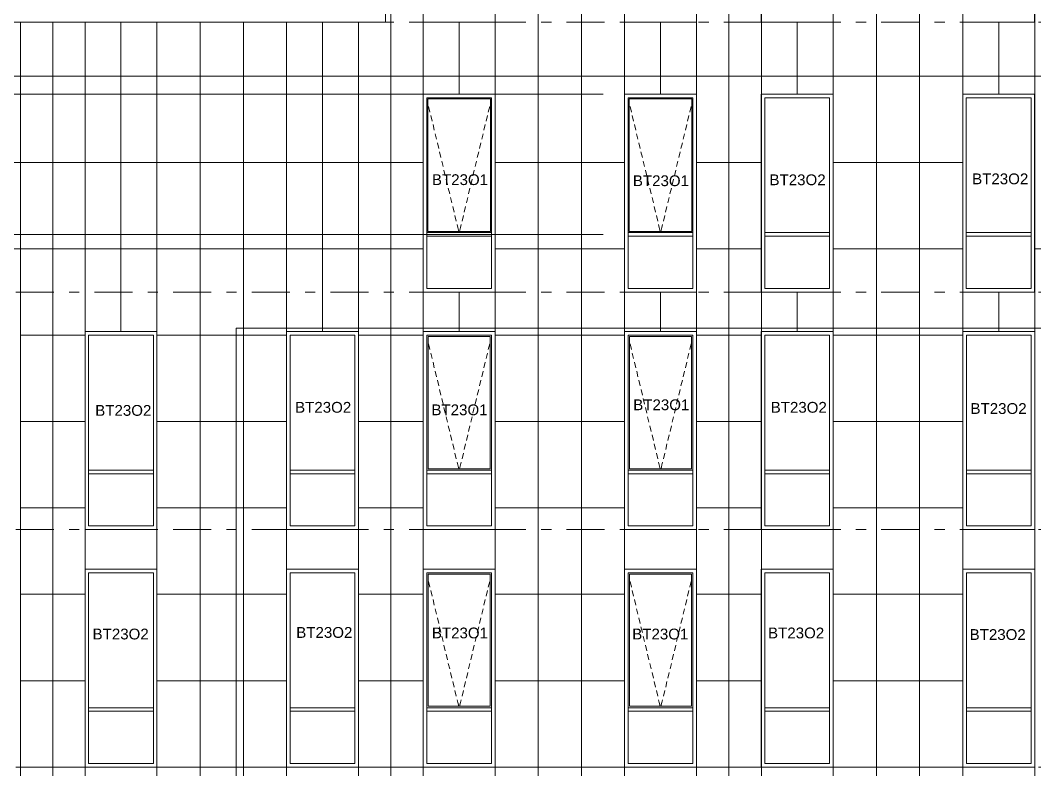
# Model space of a CAD drawing. Header units: millimetres. Extents: x 1499747 to 4341325, y -28481 to 441852.
# Drawn here: x 4182439 to 4196539, y 310617 to 321029 of the extents above; entities that cross this region are included whole.
import ezdxf
from ezdxf.xclip import XClip

# ---------------------------------------------------------------- set-up
doc = ezdxf.new("R2010")
doc.units = ezdxf.units.MM
doc.header["$MEASUREMENT"] = 0
doc.header["$XCLIPFRAME"] = 0
doc.linetypes.add('Штрих-Штриховая', pattern=[1093.611073, 529.166651, -211.666656, 141.111112, -211.666656])
for name, color, linetype, lineweight in [('2  Фасад_26_0_Ном._пера__20_Ном._пера__1', 1, 'Continuous', 18), ('2  Фасад_26_Витражные окна_Ном._пера__1_Ном._пера__7', 7, 'Continuous', 18), ('2  Фасад_26_Витражные окна_Ном._пера__20_Ном._пера__1', 1, 'Continuous', 18), ('2  Фасад_26_Витражные окна_Ном._пера__92_Ном._пера__233', 233, 'Continuous', 18), ('2  Фасад_26_Конструктив - Перекрытия_Ном._пера__1_Ном._пера__7', 7, 'Continuous', 18), ('2  Фасад_26_Конструктив - Стены Ненесущие Газоблок_Ном._пера__87_Ном._пера__251', 250, 'Continuous', 18), ('2  Фасад_26_Окна Archicad_Ном._пера__87_Ном._пера__251', 250, 'Continuous', 18), ('2  Фасад_26_Отделка керамика_Ном._пера__1_Ном._пера__7', 7, 'Continuous', 18), ('2  Фасад_26_Отделка керамика_Ном._пера__74_Ном._пера__255', 255, 'Continuous', 18), ('2  Фасад_26_Отделка керамика_Ном._пера__92_Ном._пера__233', 233, 'Continuous', 18), ('2  Фасад_26_Размер - Общий_Ном._пера__1_Ном._пера__7', 7, 'Continuous', 18), ('2  Фасад_26_Сетка кладки_Ном._пера__102_Ном._пера__9', 9, 'Continuous', 18)]:
    doc.layers.add(name, color=color, linetype=linetype, lineweight=lineweight)
doc.layers.add('Чертеж и Рисунок', color=7, linetype='Continuous')
doc.styles.add('СГЕНЕРИР_СТИЛЬ_2', font='arial.ttf')

# ---------------------------------------------------------------- blocks, each defined once
blk = doc.blocks.new('Чертеж_6_26', base_point=(1593971, 9692))
at = {"layer": '2  Фасад_26_0_Ном._пера__20_Ном._пера__1', "color": 9, "linetype": 'Штрих-Штриховая', "true_color": 0xc7c8ca}
for p, q in [((1588154, 50042), (1649362, 50042)), ((1588154, 46292), (1649362, 46292)), ((1588154, 42992), (1649362, 42992)), ((1588154, 39692), (1649362, 39692))]:
    blk.add_line(p, q, dxfattribs=at)
at = {"layer": '2  Фасад_26_Витражные окна_Ном._пера__1_Ном._пера__7', "color": 9, "linetype": 'Continuous', "true_color": 0xc7c8ca}
for p, q in [((1601472, 50042), (1601472, 50842)), ((1592571, 50042), (1600876, 50042)), ((1600876, 50042), (1600946, 50042)), ((1601472, 50042), (1601972, 50042)), ((1601972, 50042), (1602471, 50042)), ((1604271, 50042), (1604771, 50042)), ((1604771, 50042), (1605271, 50042)), ((1606171, 50042), (1606671, 50042)), ((1606671, 50042), (1607171, 50042)), ((1608971, 50042), (1609471, 50042)), ((1609471, 50042), (1609971, 50042)), ((1604271, 48692), (1604271, 49042)), ((1604321, 48692), (1604321, 48992)), ((1604771, 48992), (1604321, 48992)), ((1604336, 48977), (1605206, 48977)), ((1604336, 47132), (1604336, 48977)), ((1605221, 48992), (1604771, 48992)), ((1605206, 48977), (1605206, 47132)), ((1605221, 48692), (1605221, 48992)), ((1606171, 48692), (1606171, 49042)), ((1606221, 48692), (1606221, 48992)), ((1606671, 48992), (1606221, 48992)), ((1607121, 48992), (1606671, 48992)), ((1607121, 48692), (1607121, 48992)), ((1608971, 48692), (1608971, 49042)), ((1609021, 48692), (1609021, 48992)), ((1609471, 48992), (1609021, 48992)), ((1609921, 48992), (1609471, 48992)), ((1609921, 48692), (1609921, 48992)), ((1604271, 47292), (1604271, 48692)), ((1604321, 47292), (1604321, 48692)), ((1605221, 47292), (1605221, 48692)), ((1606171, 47292), (1606171, 48692)), ((1606221, 47292), (1606221, 48692)), ((1607121, 47292), (1607121, 48692)), ((1608971, 47292), (1608971, 48692)), ((1609021, 47292), (1609021, 48692)), ((1609921, 47292), (1609921, 48692)), ((1604271, 47092), (1604271, 47292)), ((1604321, 47117), (1604321, 47292)), ((1605221, 47117), (1605221, 47292)), ((1606171, 47092), (1606171, 47292)), ((1606221, 47117), (1606221, 47292)), ((1607121, 47117), (1607121, 47292)), ((1608971, 47092), (1608971, 47292)), ((1609021, 47117), (1609021, 47292)), ((1609921, 47117), (1609921, 47292)), ((1604321, 47117), (1604771, 47117)), ((1604321, 47092), (1604321, 47117)), ((1605206, 47132), (1604336, 47132)), ((1604771, 47117), (1605221, 47117)), ((1605221, 47092), (1605221, 47117)), ((1606221, 47117), (1606671, 47117)), ((1606221, 47092), (1606221, 47117)), ((1606671, 47117), (1607121, 47117)), ((1607121, 47092), (1607121, 47117)), ((1609021, 47117), (1609471, 47117)), ((1609021, 47092), (1609021, 47117)), ((1609471, 47117), (1609921, 47117)), ((1609921, 47092), (1609921, 47117)), ((1604271, 46292), (1604271, 47092)), ((1604321, 47067), (1604321, 47092)), ((1604321, 47067), (1604771, 47067)), ((1604321, 46342), (1604321, 47067)), ((1604771, 47067), (1605221, 47067)), ((1605221, 47067), (1605221, 47092)), ((1605221, 46342), (1605221, 47067)), ((1606171, 46292), (1606171, 47092)), ((1606221, 47067), (1606221, 47092)), ((1606221, 47067), (1606671, 47067)), ((1606221, 46342), (1606221, 47067)), ((1606671, 47067), (1607121, 47067)), ((1607121, 47067), (1607121, 47092)), ((1607121, 46342), (1607121, 47067)), ((1608971, 46292), (1608971, 47092)), ((1609021, 47067), (1609021, 47092)), ((1609021, 47067), (1609471, 47067)), ((1609021, 46342), (1609021, 47067)), ((1609471, 47067), (1609921, 47067)), ((1609921, 47067), (1609921, 47092)), ((1609921, 46342), (1609921, 47067)), ((1604271, 46292), (1604771, 46292)), ((1604321, 46342), (1604771, 46342)), ((1604771, 46342), (1605221, 46342)), ((1604771, 46292), (1605271, 46292)), ((1606171, 46292), (1606671, 46292)), ((1606221, 46342), (1606671, 46342)), ((1606671, 46342), (1607121, 46342)), ((1606671, 46292), (1607171, 46292)), ((1608971, 46292), (1609471, 46292)), ((1609021, 46342), (1609471, 46342)), ((1609471, 46342), (1609921, 46342)), ((1609471, 46292), (1609971, 46292)), ((1596821, 45392), (1596821, 45692)), ((1596821, 45692), (1597271, 45692)), ((1597271, 45692), (1597721, 45692)), ((1597721, 45392), (1597721, 45692)), ((1597771, 45392), (1597771, 45742)), ((1599621, 45392), (1599621, 45692)), ((1599621, 45692), (1600071, 45692)), ((1600071, 45692), (1600521, 45692)), ((1600521, 45392), (1600521, 45692)), ((1600571, 45392), (1600571, 45742)), ((1601521, 45392), (1601521, 45692)), ((1601521, 45692), (1601971, 45692)), ((1601971, 45692), (1602421, 45692)), ((1602421, 45392), (1602421, 45692)), ((1602471, 45392), (1602471, 45742)), ((1604321, 45392), (1604321, 45692)), ((1604321, 45692), (1604771, 45692)), ((1604771, 45692), (1605221, 45692)), ((1605221, 45392), (1605221, 45692)), ((1606221, 45392), (1606221, 45692)), ((1606221, 45692), (1606671, 45692)), ((1606671, 45692), (1607121, 45692)), ((1607121, 45392), (1607121, 45692)), ((1607171, 45392), (1607171, 45742)), ((1609022, 45392), (1609022, 45692)), ((1609022, 45692), (1609472, 45692)), ((1609472, 45692), (1609922, 45692)), ((1609922, 45392), (1609922, 45692)), ((1609972, 45392), (1609972, 45742)), ((1601541, 45672), (1601541, 43837)), ((1602401, 45672), (1601541, 45672)), ((1602401, 43837), (1602401, 45672)), ((1604341, 45672), (1604341, 43837)), ((1605201, 45672), (1604341, 45672)), ((1605201, 43837), (1605201, 45672)), ((1596821, 43992), (1596821, 45392)), ((1597721, 43992), (1597721, 45392)), ((1597771, 43992), (1597771, 45392)), ((1599621, 43992), (1599621, 45392)), ((1600521, 43992), (1600521, 45392)), ((1600571, 43992), (1600571, 45392)), ((1601521, 43992), (1601521, 45392)), ((1602421, 43992), (1602421, 45392)), ((1602471, 43992), (1602471, 45392)), ((1604321, 43992), (1604321, 45392)), ((1605221, 43992), (1605221, 45392)), ((1606221, 43992), (1606221, 45392)), ((1607121, 43992), (1607121, 45392)), ((1607171, 43992), (1607171, 45392)), ((1609022, 43992), (1609022, 45392)), ((1609922, 43992), (1609922, 45392)), ((1609972, 43992), (1609972, 45392)), ((1596821, 43817), (1596821, 43992)), ((1597721, 43817), (1597721, 43992)), ((1597771, 43792), (1597771, 43992)), ((1599621, 43817), (1599621, 43992)), ((1600521, 43817), (1600521, 43992)), ((1600571, 43792), (1600571, 43992)), ((1601521, 43817), (1601521, 43992)), ((1602421, 43817), (1602421, 43992)), ((1602471, 43792), (1602471, 43992)), ((1604321, 43817), (1604321, 43992)), ((1605221, 43817), (1605221, 43992)), ((1606221, 43817), (1606221, 43992)), ((1607121, 43817), (1607121, 43992)), ((1607171, 43792), (1607171, 43992)), ((1609022, 43817), (1609022, 43992)), ((1609922, 43817), (1609922, 43992)), ((1609972, 43792), (1609972, 43992)), ((1596821, 43792), (1596821, 43817)), ((1597271, 43817), (1596821, 43817)), ((1596821, 43767), (1596821, 43792)), ((1596821, 43042), (1596821, 43767)), ((1597271, 43767), (1596821, 43767)), ((1597721, 43817), (1597271, 43817)), ((1597721, 43767), (1597271, 43767)), ((1597721, 43792), (1597721, 43817)), ((1597721, 43767), (1597721, 43792)), ((1597721, 43042), (1597721, 43767)), ((1597771, 42992), (1597771, 43792)), ((1599621, 43792), (1599621, 43817)), ((1600071, 43817), (1599621, 43817)), ((1599621, 43767), (1599621, 43792)), ((1599621, 43042), (1599621, 43767)), ((1600071, 43767), (1599621, 43767)), ((1600521, 43817), (1600071, 43817)), ((1600521, 43767), (1600071, 43767)), ((1600521, 43792), (1600521, 43817)), ((1600521, 43767), (1600521, 43792)), ((1600521, 43042), (1600521, 43767)), ((1600571, 42992), (1600571, 43792)), ((1601521, 43792), (1601521, 43817)), ((1601971, 43817), (1601521, 43817)), ((1601521, 43767), (1601521, 43792)), ((1601521, 43042), (1601521, 43767)), ((1601971, 43767), (1601521, 43767)), ((1601541, 43837), (1602401, 43837)), ((1602421, 43817), (1601971, 43817)), ((1602421, 43767), (1601971, 43767)), ((1602421, 43792), (1602421, 43817)), ((1602421, 43767), (1602421, 43792)), ((1602421, 43042), (1602421, 43767)), ((1602471, 42992), (1602471, 43792)), ((1604321, 43792), (1604321, 43817)), ((1604771, 43817), (1604321, 43817)), ((1604321, 43767), (1604321, 43792)), ((1604321, 43042), (1604321, 43767)), ((1604771, 43767), (1604321, 43767)), ((1604341, 43837), (1605201, 43837)), ((1605221, 43817), (1604771, 43817)), ((1605221, 43767), (1604771, 43767)), ((1605221, 43792), (1605221, 43817)), ((1605221, 43767), (1605221, 43792)), ((1605221, 43042), (1605221, 43767)), ((1606221, 43792), (1606221, 43817)), ((1606671, 43817), (1606221, 43817)), ((1606221, 43767), (1606221, 43792)), ((1606221, 43042), (1606221, 43767)), ((1606671, 43767), (1606221, 43767)), ((1607121, 43817), (1606671, 43817)), ((1607121, 43767), (1606671, 43767)), ((1607121, 43792), (1607121, 43817)), ((1607121, 43767), (1607121, 43792)), ((1607121, 43042), (1607121, 43767)), ((1607171, 42992), (1607171, 43792)), ((1609022, 43792), (1609022, 43817)), ((1609472, 43817), (1609022, 43817)), ((1609022, 43767), (1609022, 43792)), ((1609022, 43042), (1609022, 43767)), ((1609472, 43767), (1609022, 43767)), ((1609922, 43817), (1609472, 43817)), ((1609922, 43767), (1609472, 43767)), ((1609922, 43792), (1609922, 43817)), ((1609922, 43767), (1609922, 43792)), ((1609922, 43042), (1609922, 43767)), ((1609972, 42992), (1609972, 43792)), ((1597271, 43042), (1596821, 43042)), ((1597721, 43042), (1597271, 43042)), ((1600071, 43042), (1599621, 43042)), ((1600521, 43042), (1600071, 43042)), ((1601971, 43042), (1601521, 43042)), ((1602421, 43042), (1601971, 43042)), ((1604771, 43042), (1604321, 43042)), ((1605221, 43042), (1604771, 43042)), ((1606671, 43042), (1606221, 43042)), ((1607121, 43042), (1606671, 43042)), ((1609472, 43042), (1609022, 43042)), ((1609922, 43042), (1609472, 43042)), ((1597271, 42992), (1596771, 42992)), ((1597771, 42992), (1597271, 42992)), ((1596821, 42092), (1596821, 42392)), ((1596821, 42392), (1597271, 42392)), ((1597271, 42392), (1597721, 42392)), ((1597721, 42092), (1597721, 42392)), ((1597771, 42092), (1597771, 42442)), ((1599621, 42092), (1599621, 42392)), ((1599621, 42392), (1600071, 42392)), ((1600071, 42392), (1600521, 42392)), ((1600521, 42092), (1600521, 42392)), ((1600571, 42092), (1600571, 42442)), ((1601521, 42092), (1601521, 42392)), ((1601521, 42392), (1601971, 42392)), ((1601541, 42372), (1601541, 40537)), ((1602401, 42372), (1601541, 42372)), ((1601971, 42392), (1602421, 42392)), ((1602401, 40537), (1602401, 42372)), ((1602421, 42092), (1602421, 42392)), ((1602471, 42092), (1602471, 42442)), ((1604272, 42442), (1604272, 42442)), ((1604321, 42092), (1604321, 42392)), ((1604321, 42392), (1604771, 42392)), ((1604341, 42372), (1604341, 40537)), ((1605201, 42372), (1604341, 42372)), ((1604771, 42392), (1605221, 42392)), ((1605201, 40537), (1605201, 42372)), ((1605221, 42092), (1605221, 42392)), ((1605271, 42092), (1605271, 42442)), ((1606221, 42092), (1606221, 42392)), ((1606221, 42392), (1606671, 42392)), ((1606671, 42392), (1607121, 42392)), ((1607121, 42092), (1607121, 42392)), ((1607171, 42092), (1607171, 42442)), ((1609022, 42092), (1609022, 42392)), ((1609022, 42392), (1609472, 42392)), ((1609472, 42392), (1609922, 42392)), ((1609922, 42092), (1609922, 42392)), ((1609972, 42092), (1609972, 42442)), ((1596821, 40692), (1596821, 42092)), ((1597721, 40692), (1597721, 42092)), ((1597771, 40692), (1597771, 42092)), ((1599621, 40692), (1599621, 42092)), ((1600521, 40692), (1600521, 42092)), ((1600571, 40692), (1600571, 42092)), ((1601521, 40692), (1601521, 42092)), ((1602421, 40692), (1602421, 42092)), ((1602471, 40692), (1602471, 42092)), ((1604321, 40692), (1604321, 42092)), ((1605221, 40692), (1605221, 42092)), ((1605271, 40692), (1605271, 42092)), ((1606221, 40692), (1606221, 42092)), ((1607121, 40692), (1607121, 42092)), ((1607171, 40692), (1607171, 42092)), ((1609022, 40692), (1609022, 42092)), ((1609922, 40692), (1609922, 42092)), ((1609972, 40692), (1609972, 42092)), ((1596821, 40517), (1596821, 40692)), ((1597721, 40517), (1597721, 40692)), ((1597771, 40492), (1597771, 40692)), ((1599621, 40517), (1599621, 40692)), ((1600521, 40517), (1600521, 40692)), ((1600571, 40492), (1600571, 40692)), ((1601521, 40517), (1601521, 40692)), ((1602421, 40517), (1602421, 40692)), ((1602471, 40492), (1602471, 40692)), ((1604321, 40517), (1604321, 40692)), ((1605221, 40517), (1605221, 40692)), ((1605271, 40492), (1605271, 40692)), ((1606221, 40517), (1606221, 40692)), ((1607121, 40517), (1607121, 40692)), ((1607171, 40492), (1607171, 40692)), ((1609022, 40517), (1609022, 40692)), ((1609922, 40517), (1609922, 40692)), ((1609972, 40492), (1609972, 40692)), ((1596821, 40492), (1596821, 40517)), ((1597271, 40517), (1596821, 40517)), ((1596821, 40467), (1596821, 40492)), ((1597721, 40517), (1597271, 40517)), ((1597721, 40492), (1597721, 40517)), ((1597721, 40467), (1597721, 40492)), ((1597771, 39692), (1597771, 40492)), ((1599621, 40492), (1599621, 40517)), ((1600071, 40517), (1599621, 40517)), ((1599621, 40467), (1599621, 40492)), ((1600521, 40517), (1600071, 40517)), ((1600521, 40492), (1600521, 40517)), ((1600521, 40467), (1600521, 40492)), ((1600571, 39692), (1600571, 40492)), ((1601521, 40492), (1601521, 40517)), ((1601971, 40517), (1601521, 40517)), ((1601521, 40467), (1601521, 40492)), ((1601541, 40537), (1602401, 40537)), ((1602421, 40517), (1601971, 40517)), ((1602421, 40492), (1602421, 40517)), ((1602421, 40467), (1602421, 40492)), ((1602471, 39692), (1602471, 40492)), ((1604321, 40492), (1604321, 40517)), ((1604771, 40517), (1604321, 40517)), ((1604321, 40467), (1604321, 40492)), ((1604341, 40537), (1605201, 40537)), ((1605221, 40517), (1604771, 40517)), ((1605221, 40492), (1605221, 40517)), ((1605221, 40467), (1605221, 40492)), ((1605271, 39692), (1605271, 40492)), ((1606221, 40492), (1606221, 40517)), ((1606671, 40517), (1606221, 40517)), ((1606221, 40467), (1606221, 40492)), ((1607121, 40517), (1606671, 40517)), ((1607121, 40492), (1607121, 40517)), ((1607121, 40467), (1607121, 40492)), ((1607171, 39692), (1607171, 40492)), ((1609022, 40492), (1609022, 40517)), ((1609472, 40517), (1609022, 40517)), ((1609022, 40467), (1609022, 40492)), ((1609922, 40517), (1609472, 40517)), ((1609922, 40492), (1609922, 40517)), ((1609922, 40467), (1609922, 40492)), ((1609972, 39692), (1609972, 40492)), ((1596821, 39742), (1596821, 40467)), ((1597271, 40467), (1596821, 40467)), ((1597721, 40467), (1597271, 40467)), ((1597721, 39742), (1597721, 40467)), ((1599621, 39742), (1599621, 40467)), ((1600071, 40467), (1599621, 40467)), ((1600521, 40467), (1600071, 40467)), ((1600521, 39742), (1600521, 40467)), ((1601521, 39742), (1601521, 40467)), ((1601971, 40467), (1601521, 40467)), ((1602421, 40467), (1601971, 40467)), ((1602421, 39742), (1602421, 40467)), ((1604321, 39742), (1604321, 40467)), ((1604771, 40467), (1604321, 40467)), ((1605221, 40467), (1604771, 40467)), ((1605221, 39742), (1605221, 40467)), ((1606221, 39742), (1606221, 40467)), ((1606671, 40467), (1606221, 40467)), ((1607121, 40467), (1606671, 40467)), ((1607121, 39742), (1607121, 40467)), ((1609022, 39742), (1609022, 40467)), ((1609472, 40467), (1609022, 40467)), ((1609922, 40467), (1609472, 40467)), ((1609922, 39742), (1609922, 40467)), ((1597271, 39692), (1596771, 39692)), ((1597271, 39742), (1596821, 39742)), ((1597721, 39742), (1597271, 39742)), ((1597771, 39692), (1597271, 39692)), ((1600071, 39742), (1599621, 39742)), ((1600521, 39742), (1600071, 39742)), ((1601971, 39742), (1601521, 39742)), ((1602421, 39742), (1601971, 39742)), ((1604771, 39742), (1604321, 39742)), ((1605221, 39742), (1604771, 39742)), ((1606671, 39742), (1606221, 39742)), ((1607121, 39742), (1606671, 39742)), ((1609472, 39742), (1609022, 39742)), ((1609922, 39742), (1609472, 39742))]:
    blk.add_line(p, q, dxfattribs=at)
at = {"layer": '2  Фасад_26_Витражные окна_Ном._пера__92_Ном._пера__233', "color": 9, "linetype": 'Continuous', "true_color": 0xc7c8ca}
for p, q in [((1604321, 48976), (1604335, 48919)), ((1605221, 48976), (1605207, 48919)), ((1604347, 48871), (1604366, 48793)), ((1605196, 48871), (1605177, 48793)), ((1604377, 48744), (1604396, 48666)), ((1605165, 48744), (1605146, 48666)), ((1604408, 48618), (1604427, 48540)), ((1605135, 48618), (1605116, 48540)), ((1604438, 48491), (1604457, 48414)), ((1604469, 48365), (1604488, 48287)), ((1605074, 48365), (1605055, 48287)), ((1605104, 48491), (1605085, 48414)), ((1604499, 48239), (1604518, 48161)), ((1605043, 48239), (1605024, 48161)), ((1604530, 48112), (1604549, 48035)), ((1605013, 48112), (1604994, 48035)), ((1604560, 47986), (1604579, 47908)), ((1604982, 47986), (1604963, 47908)), ((1604591, 47860), (1604610, 47782)), ((1604952, 47860), (1604933, 47782)), ((1604621, 47733), (1604640, 47655)), ((1604921, 47733), (1604902, 47655)), ((1604652, 47607), (1604671, 47529)), ((1604891, 47607), (1604872, 47529)), ((1604682, 47481), (1604701, 47403)), ((1604860, 47481), (1604841, 47403)), ((1604713, 47354), (1604732, 47276)), ((1604830, 47354), (1604811, 47276)), ((1604743, 47228), (1604752, 47190)), ((1604752, 47190), (1604766, 47132)), ((1604766, 47132), (1604770, 47117)), ((1604776, 47132), (1604772, 47117)), ((1604790, 47190), (1604776, 47132)), ((1604799, 47228), (1604790, 47190)), ((1601547, 45571), (1601565, 45493)), ((1602396, 45571), (1602377, 45493)), ((1604347, 45571), (1604366, 45493)), ((1605196, 45571), (1605177, 45493)), ((1601577, 45444), (1601596, 45366)), ((1602365, 45444), (1602346, 45366)), ((1604378, 45444), (1604396, 45366)), ((1605165, 45444), (1605147, 45366)), ((1601608, 45318), (1601626, 45240)), ((1602335, 45318), (1602316, 45240)), ((1604408, 45318), (1604427, 45240)), ((1605135, 45318), (1605116, 45240)), ((1601638, 45191), (1601657, 45114)), ((1602304, 45191), (1602285, 45114)), ((1604439, 45191), (1604457, 45114)), ((1605104, 45191), (1605086, 45114)), ((1601669, 45065), (1601687, 44987)), ((1602274, 45065), (1602255, 44987)), ((1604469, 45065), (1604488, 44987)), ((1605074, 45065), (1605055, 44987)), ((1601699, 44939), (1601718, 44861)), ((1602243, 44939), (1602224, 44861)), ((1604500, 44939), (1604518, 44861)), ((1605043, 44939), (1605025, 44861)), ((1601730, 44812), (1601748, 44735)), ((1602213, 44812), (1602194, 44735)), ((1604530, 44812), (1604549, 44735)), ((1605013, 44812), (1604994, 44735)), ((1601760, 44686), (1601779, 44608)), ((1601791, 44560), (1601809, 44482)), ((1602152, 44560), (1602133, 44482)), ((1602182, 44686), (1602163, 44608)), ((1604561, 44686), (1604579, 44608)), ((1604591, 44560), (1604610, 44482)), ((1604952, 44560), (1604933, 44482)), ((1604982, 44686), (1604964, 44608)), ((1601821, 44433), (1601840, 44355)), ((1602121, 44433), (1602102, 44355)), ((1604622, 44433), (1604640, 44355)), ((1604921, 44433), (1604903, 44355)), ((1601852, 44307), (1601870, 44229)), ((1602091, 44307), (1602072, 44229)), ((1604652, 44307), (1604671, 44229)), ((1604891, 44307), (1604872, 44229)), ((1601882, 44181), (1601901, 44103)), ((1602060, 44181), (1602041, 44103)), ((1604683, 44181), (1604701, 44103)), ((1604860, 44181), (1604842, 44103)), ((1601913, 44054), (1601931, 43976)), ((1602030, 44054), (1602011, 43976)), ((1604713, 44054), (1604732, 43976)), ((1604830, 44054), (1604811, 43976)), ((1601943, 43928), (1601952, 43890)), ((1601952, 43890), (1601965, 43837)), ((1601990, 43890), (1601977, 43837)), ((1601999, 43928), (1601990, 43890)), ((1604744, 43928), (1604753, 43890)), ((1604753, 43890), (1604765, 43837)), ((1604790, 43890), (1604778, 43837)), ((1604799, 43928), (1604790, 43890)), ((1601547, 42271), (1601565, 42193)), ((1602396, 42271), (1602377, 42193)), ((1604347, 42271), (1604366, 42193)), ((1605196, 42271), (1605177, 42193)), ((1601577, 42144), (1601596, 42066)), ((1602365, 42144), (1602346, 42066)), ((1604377, 42144), (1604396, 42066)), ((1605165, 42144), (1605147, 42066)), ((1601608, 42018), (1601626, 41940)), ((1601638, 41891), (1601657, 41814)), ((1602304, 41891), (1602285, 41814)), ((1602335, 42018), (1602316, 41940)), ((1604408, 42018), (1604427, 41940)), ((1604438, 41891), (1604457, 41814)), ((1605104, 41891), (1605086, 41814)), ((1605135, 42018), (1605116, 41940)), ((1601669, 41765), (1601687, 41687)), ((1602274, 41765), (1602255, 41687)), ((1604469, 41765), (1604488, 41687)), ((1605074, 41765), (1605055, 41687)), ((1601699, 41639), (1601718, 41561)), ((1602243, 41639), (1602224, 41561)), ((1604499, 41639), (1604518, 41561)), ((1605043, 41639), (1605025, 41561)), ((1601730, 41512), (1601748, 41435)), ((1602213, 41512), (1602194, 41435)), ((1604530, 41512), (1604549, 41435)), ((1605013, 41512), (1604994, 41435)), ((1601760, 41386), (1601779, 41308)), ((1602182, 41386), (1602163, 41308)), ((1604560, 41386), (1604579, 41308)), ((1604982, 41386), (1604964, 41308)), ((1601791, 41260), (1601809, 41182)), ((1602152, 41260), (1602133, 41182)), ((1604591, 41260), (1604610, 41182)), ((1604952, 41260), (1604933, 41182)), ((1601821, 41133), (1601840, 41055)), ((1602121, 41133), (1602102, 41055)), ((1604621, 41133), (1604640, 41055)), ((1604921, 41133), (1604903, 41055)), ((1601852, 41007), (1601870, 40929)), ((1602091, 41007), (1602072, 40929)), ((1604652, 41007), (1604671, 40929)), ((1604891, 41007), (1604872, 40929)), ((1601882, 40881), (1601901, 40803)), ((1601913, 40754), (1601931, 40676)), ((1602030, 40754), (1602011, 40676)), ((1602060, 40881), (1602041, 40803)), ((1604682, 40881), (1604701, 40803)), ((1604713, 40754), (1604732, 40676)), ((1604830, 40754), (1604811, 40676)), ((1604860, 40881), (1604842, 40803)), ((1601943, 40628), (1601952, 40590)), ((1601999, 40628), (1601990, 40590)), ((1604743, 40628), (1604753, 40590)), ((1604799, 40628), (1604790, 40590)), ((1601952, 40590), (1601965, 40537)), ((1601990, 40590), (1601977, 40537)), ((1604753, 40590), (1604765, 40537)), ((1604790, 40590), (1604777, 40537))]:
    blk.add_line(p, q, dxfattribs=at)
at = {"layer": '2  Фасад_26_Конструктив - Перекрытия_Ном._пера__1_Ном._пера__7', "linetype": 'Continuous'}
blk.add_line((1601471, 50042), (1601472, 50042), dxfattribs=at)
at = {"layer": '2  Фасад_26_Конструктив - Стены Ненесущие Газоблок_Ном._пера__87_Ном._пера__251', "color": 9, "linetype": 'Continuous', "true_color": 0xc7c8ca}
for p, q in [((1601471, 46292), (1601471, 46292)), ((1604271, 46292), (1604271, 46292)), ((1606171, 46292), (1606171, 46292)), ((1608971, 46292), (1608971, 46292)), ((1598872, 42992), (1598871, 42992)), ((1598872, 42832), (1598871, 42832)), ((1598872, 39692), (1598871, 39692))]:
    blk.add_line(p, q, dxfattribs=at)
at = {"layer": '2  Фасад_26_Окна Archicad_Ном._пера__87_Ном._пера__251', "color": 9, "linetype": 'Continuous', "true_color": 0xc7c8ca}
for p, q in [((1601471, 47142), (1601471, 47142)), ((1604271, 47142), (1604271, 47142)), ((1606171, 47142), (1606171, 47142)), ((1608971, 47142), (1608971, 47142)), ((1604272, 42492), (1604272, 42492))]:
    blk.add_line(p, q, dxfattribs=at)
at = {"layer": '2  Фасад_26_Отделка керамика_Ном._пера__1_Ном._пера__7', "color": 9, "linetype": 'Continuous', "true_color": 0xc7c8ca}
for p, q in [((1600946, 53192), (1600946, 50042)), ((1601471, 50042), (1601471, 52792)), ((1602471, 52792), (1602471, 50042)), ((1604271, 50042), (1604271, 52792)), ((1605271, 52792), (1605271, 50042)), ((1606171, 50042), (1606171, 52792)), ((1607171, 52792), (1607171, 50042)), ((1608971, 50042), (1608971, 52792)), ((1609971, 52792), (1609971, 50042)), ((1600946, 50042), (1592421, 50042)), ((1602471, 50042), (1601471, 50042)), ((1605271, 50042), (1604271, 50042)), ((1607171, 50042), (1606171, 50042)), ((1609971, 50042), (1608971, 50042)), ((1601471, 48692), (1601471, 49042)), ((1601971, 49042), (1601471, 49042)), ((1601471, 46292), (1601471, 49042)), ((1601471, 49042), (1601471, 49042)), ((1601521, 48692), (1601521, 48992)), ((1601971, 48992), (1601521, 48992)), ((1601536, 48977), (1602406, 48977)), ((1601536, 47132), (1601536, 48977)), ((1602471, 49042), (1601971, 49042)), ((1602421, 48992), (1601971, 48992)), ((1602406, 48977), (1602406, 47132)), ((1602421, 48692), (1602421, 48992)), ((1602471, 48692), (1602471, 49042)), ((1604271, 46292), (1604271, 49042)), ((1604271, 49042), (1605271, 49042)), ((1605271, 49042), (1605271, 46292)), ((1606171, 46292), (1606171, 49042)), ((1606171, 49042), (1607171, 49042)), ((1607171, 49042), (1607171, 46292)), ((1608971, 46292), (1608971, 49042)), ((1608971, 49042), (1609971, 49042)), ((1609971, 49042), (1609971, 46292)), ((1601471, 47292), (1601471, 48692)), ((1601521, 47292), (1601521, 48692)), ((1602421, 47292), (1602421, 48692)), ((1602471, 47292), (1602471, 48692)), ((1601471, 47092), (1601471, 47292)), ((1601521, 47117), (1601521, 47292)), ((1602421, 47117), (1602421, 47292)), ((1602471, 47092), (1602471, 47292)), ((1601521, 47117), (1601971, 47117)), ((1601521, 47092), (1601521, 47117)), ((1602406, 47132), (1601536, 47132)), ((1601971, 47117), (1602421, 47117)), ((1602421, 47092), (1602421, 47117)), ((1601471, 46292), (1601471, 47092)), ((1601521, 47067), (1601521, 47092)), ((1601521, 47067), (1601971, 47067)), ((1601521, 46342), (1601521, 47067)), ((1601971, 47067), (1602421, 47067)), ((1602421, 47067), (1602421, 47092)), ((1602421, 46342), (1602421, 47067)), ((1602471, 46292), (1602471, 47092)), ((1601471, 46292), (1601971, 46292)), ((1602471, 46292), (1601471, 46292)), ((1601521, 46342), (1601971, 46342)), ((1601971, 46342), (1602421, 46342)), ((1601971, 46292), (1602471, 46292)), ((1605271, 46292), (1604271, 46292)), ((1607171, 46292), (1606171, 46292)), ((1609971, 46292), (1608971, 46292)), ((1596771, 42992), (1596771, 45742)), ((1596771, 45742), (1597771, 45742)), ((1597771, 45742), (1597771, 42992)), ((1598871, 19392), (1598871, 45792)), ((1598871, 45792), (1612371, 45792)), ((1598872, 45792), (1598872, 19392)), ((1599572, 45742), (1600572, 45742)), ((1599572, 42992), (1599572, 45742)), ((1600572, 45742), (1600572, 42992)), ((1601471, 42992), (1601471, 45742)), ((1601471, 45742), (1602471, 45742)), ((1602471, 45742), (1602471, 42992)), ((1604271, 42992), (1604271, 45742)), ((1604271, 45742), (1605271, 45742)), ((1605271, 45742), (1605271, 42992)), ((1606171, 42992), (1606171, 45742)), ((1606171, 45742), (1607171, 45742)), ((1607171, 45742), (1607171, 42992)), ((1608972, 42992), (1608972, 45742)), ((1608972, 45742), (1609972, 45742)), ((1609972, 45742), (1609972, 42992)), ((1597771, 42992), (1596771, 42992)), ((1600572, 42992), (1599572, 42992)), ((1602471, 42992), (1601471, 42992)), ((1605271, 42992), (1604271, 42992)), ((1607171, 42992), (1606171, 42992)), ((1609972, 42992), (1608972, 42992)), ((1596771, 39692), (1596771, 42442)), ((1596771, 42442), (1597771, 42442)), ((1597771, 42442), (1597771, 39692)), ((1599572, 39692), (1599572, 42442)), ((1599572, 42442), (1600572, 42442)), ((1600572, 42442), (1600572, 39692)), ((1601471, 39692), (1601471, 42442)), ((1601471, 42442), (1602471, 42442)), ((1602471, 42442), (1602471, 39692)), ((1604272, 39692), (1604272, 42442)), ((1604272, 42442), (1605272, 42442)), ((1605272, 42442), (1605272, 39692)), ((1606171, 39692), (1606171, 42442)), ((1606171, 42442), (1607171, 42442)), ((1607171, 42442), (1607171, 39692)), ((1608972, 39692), (1608972, 42442)), ((1608972, 42442), (1609972, 42442)), ((1609972, 42442), (1609972, 39692)), ((1597771, 39692), (1596771, 39692)), ((1600572, 39692), (1599572, 39692)), ((1602471, 39692), (1601471, 39692)), ((1605272, 39692), (1604272, 39692)), ((1607171, 39692), (1606171, 39692)), ((1609972, 39692), (1608972, 39692))]:
    blk.add_line(p, q, dxfattribs=at)
at = {"layer": '2  Фасад_26_Отделка керамика_Ном._пера__74_Ном._пера__255', "color": 9, "linetype": 'Continuous', "true_color": 0xc7c8ca}
for q in [(1600954, 53192), (1600946, 53192)]:
    blk.add_line((1600946, 50042), q, dxfattribs=at)
at = {"layer": '2  Фасад_26_Отделка керамика_Ном._пера__92_Ном._пера__233', "color": 9, "linetype": 'Continuous', "true_color": 0xc7c8ca}
for p, q in [((1601521, 48976), (1601535, 48919)), ((1602421, 48976), (1602407, 48919)), ((1601547, 48871), (1601565, 48793)), ((1602396, 48871), (1602377, 48793)), ((1601577, 48744), (1601596, 48666)), ((1602365, 48744), (1602346, 48666)), ((1601608, 48618), (1601626, 48540)), ((1602335, 48618), (1602316, 48540)), ((1601638, 48491), (1601657, 48414)), ((1601669, 48365), (1601687, 48287)), ((1602274, 48365), (1602255, 48287)), ((1602304, 48491), (1602285, 48414)), ((1601699, 48239), (1601718, 48161)), ((1602243, 48239), (1602224, 48161)), ((1601730, 48112), (1601748, 48035)), ((1602213, 48112), (1602194, 48035)), ((1601760, 47986), (1601779, 47908)), ((1602182, 47986), (1602163, 47908)), ((1601791, 47860), (1601809, 47782)), ((1602152, 47860), (1602133, 47782)), ((1601821, 47733), (1601840, 47655)), ((1602121, 47733), (1602102, 47655)), ((1601852, 47607), (1601870, 47529)), ((1602091, 47607), (1602072, 47529)), ((1601882, 47481), (1601901, 47403)), ((1602060, 47481), (1602041, 47403)), ((1601913, 47354), (1601931, 47276)), ((1602030, 47354), (1602011, 47276)), ((1601943, 47228), (1601952, 47190)), ((1601952, 47190), (1601966, 47132)), ((1601966, 47132), (1601970, 47117)), ((1601976, 47132), (1601972, 47117)), ((1601990, 47190), (1601976, 47132)), ((1601999, 47228), (1601990, 47190))]:
    blk.add_line(p, q, dxfattribs=at)
at = {"layer": '2  Фасад_26_Размер - Общий_Ном._пера__1_Ном._пера__7', "color": 9, "linetype": 'Continuous', "true_color": 0xc7c8ca}
for p, q in [((1588382, 49042), (1603971, 49042)), ((1603971, 49042), (1590041, 49042)), ((1603971, 49042), (1590041, 49042)), ((1588382, 47092), (1603971, 47092)), ((1603971, 47092), (1590041, 47092)), ((1603971, 47092), (1590041, 47092))]:
    blk.add_line(p, q, dxfattribs=at)
at = {"layer": '2  Фасад_26_Сетка кладки_Ном._пера__102_Ном._пера__9', "color": 9, "linetype": 'Continuous', "true_color": 0xc7c8ca, "flags": 128}
for points in [[(1601022, 53192), (1601022, 9692)], [(1601472, 53192), (1601472, 9692)], [(1602472, 53192), (1602472, 9692)], [(1603072, 53192), (1603072, 9692)], [(1603672, 53192), (1603672, 9692)], [(1604272, 53192), (1604272, 9692)], [(1604272, 53192), (1604272, 9692)], [(1605272, 53192), (1605272, 9692)], [(1605721, 53192), (1605721, 9692)], [(1606172, 53192), (1606172, 9692)], [(1607172, 53192), (1607172, 9692)], [(1607772, 53192), (1607772, 9692)], [(1608372, 53192), (1608372, 9692)], [(1608972, 53192), (1608972, 9692)], [(1609972, 53192), (1609972, 9692)], [(1595872, 50042), (1595872, 9692)], [(1596322, 50042), (1596322, 9692)], [(1596772, 50042), (1596772, 9692)], [(1597271, 45742), (1597271, 50042)], [(1597771, 50042), (1597771, 9692)], [(1598372, 50042), (1598372, 9692)], [(1598972, 50042), (1598972, 9692)], [(1599572, 50042), (1599572, 9692)], [(1600071, 45742), (1600071, 50042)], [(1600572, 50042), (1600572, 9692)], [(1601971, 49042), (1601971, 50042)], [(1604772, 50042), (1604772, 49042)], [(1606671, 50042), (1606671, 49042)], [(1609472, 50042), (1609472, 49042)], [(1621771, 49292), (1592421, 49292)], [(1592421, 48092), (1601472, 48092)], [(1602471, 48092), (1604272, 48092)], [(1605272, 48092), (1606172, 48092)], [(1607172, 48092), (1608972, 48092)], [(1592421, 46892), (1601472, 46892)], [(1602471, 46892), (1604272, 46892)], [(1605271, 46892), (1606172, 46892)], [(1607171, 46892), (1608972, 46892)], [(1609971, 46892), (1610872, 46892)], [(1601971, 45742), (1601971, 46292)], [(1604772, 46292), (1604772, 45742)], [(1606671, 46292), (1606671, 45742)], [(1609472, 46292), (1609472, 45742)], [(1595872, 45692), (1596772, 45692)], [(1597771, 45692), (1599572, 45692)], [(1600572, 45692), (1601472, 45692)], [(1602472, 45692), (1604272, 45692)], [(1605272, 45692), (1606172, 45692)], [(1607172, 45692), (1608972, 45692)], [(1595872, 44492), (1596772, 44492)], [(1597771, 44492), (1599572, 44492)], [(1600572, 44492), (1601472, 44492)], [(1602472, 44492), (1604272, 44492)], [(1605272, 44492), (1606172, 44492)], [(1607172, 44492), (1608972, 44492)], [(1595872, 43292), (1596772, 43292)], [(1597771, 43292), (1599572, 43292)], [(1600572, 43292), (1601472, 43292)], [(1602472, 43292), (1604272, 43292)], [(1605272, 43292), (1606172, 43292)], [(1607172, 43292), (1608972, 43292)], [(1595872, 42092), (1596772, 42092)], [(1597771, 42092), (1599572, 42092)], [(1600572, 42092), (1601472, 42092)], [(1602472, 42092), (1604272, 42092)], [(1605272, 42092), (1606172, 42092)], [(1607172, 42092), (1608972, 42092)], [(1595872, 40892), (1596772, 40892)], [(1597771, 40892), (1599572, 40892)], [(1600572, 40892), (1601472, 40892)], [(1602472, 40892), (1604272, 40892)], [(1605272, 40892), (1606172, 40892)], [(1607172, 40892), (1608972, 40892)], [(1595872, 39692), (1596772, 39692)], [(1597771, 39692), (1599572, 39692)], [(1600572, 39692), (1601472, 39692)], [(1602472, 39692), (1604272, 39692)], [(1605272, 39692), (1606172, 39692)], [(1607172, 39692), (1608972, 39692)]]:
    blk.add_lwpolyline(points, dxfattribs=at)
at = {"layer": '2  Фасад_26_Витражные окна_Ном._пера__20_Ном._пера__1', "color": 9, "linetype": 'Continuous', "true_color": 0xc7c8ca, "char_height": 150, "attachment_point": 4, "style": 'СГЕНЕРИР_СТИЛЬ_2'}
for s, insert in [('\\A1;{\\pql;\\fArial|b0|i0|c204|p0;\\W1.000000;ВТ23О1}', (1601593, 47852)), ('\\A1;{\\pql;\\fArial|b0|i0|c204|p0;\\W1.000000;ВТ23О1}', (1604386, 47837)), ('\\A1;{\\pql;\\fArial|b0|i0|c204|p0;\\W1.000000;ВТ23О2}', (1606285, 47850)), ('\\A1;{\\pql;\\fArial|b0|i0|c204|p0;\\W1.000000;ВТ23О2}', (1609102, 47863)), ('\\A1;{\\pql;\\fArial|b0|i0|c204|p0;\\W1.000000;ВТ23О2}', (1596913, 44646)), ('\\A1;{\\pql;\\fArial|b0|i0|c204|p0;\\W1.000000;ВТ23О2}', (1599691, 44689)), ('\\A1;{\\pql;\\fArial|b0|i0|c204|p0;\\W1.000000;ВТ23О1}', (1601586, 44654)), ('\\A1;{\\pql;\\fArial|b0|i0|c204|p0;\\W1.000000;ВТ23О1}', (1604391, 44724)), ('\\A1;{\\pql;\\fArial|b0|i0|c204|p0;\\W1.000000;ВТ23О2}', (1606302, 44689)), ('\\A1;{\\pql;\\fArial|b0|i0|c204|p0;\\W1.000000;ВТ23О2}', (1609079, 44672)), ('\\A1;{\\pql;\\fArial|b0|i0|c204|p0;\\W1.000000;ВТ23О2}', (1596876, 41539)), ('\\A1;{\\pql;\\fArial|b0|i0|c204|p0;\\W1.000000;ВТ23О2}', (1599707, 41561)), ('\\A1;{\\pql;\\fArial|b0|i0|c204|p0;\\W1.000000;ВТ23О1}', (1601592, 41554)), ('\\A1;{\\pql;\\fArial|b0|i0|c204|p0;\\W1.000000;ВТ23О1}', (1604377, 41539)), ('\\A1;{\\pql;\\fArial|b0|i0|c204|p0;\\W1.000000;ВТ23О2}', (1606265, 41554)), ('\\A1;{\\pql;\\fArial|b0|i0|c204|p0;\\W1.000000;ВТ23О2}', (1609067, 41532))]:
    blk.add_mtext(s, dxfattribs=dict(at, insert=insert))

msp = doc.modelspace()

# ---------------------------------------------------------------- block references
at = {"layer": 'Чертеж и Рисунок', "linetype": 'Continuous'}
ref = msp.add_blockref('Чертеж_6_26', (4180538.6, 280653.8), dxfattribs=at)
XClip(ref).set_block_clipping_path([(1584000, -1363.8745008171), (1668000, 58641.949014614)])

doc.saveas('drawing.dxf')
